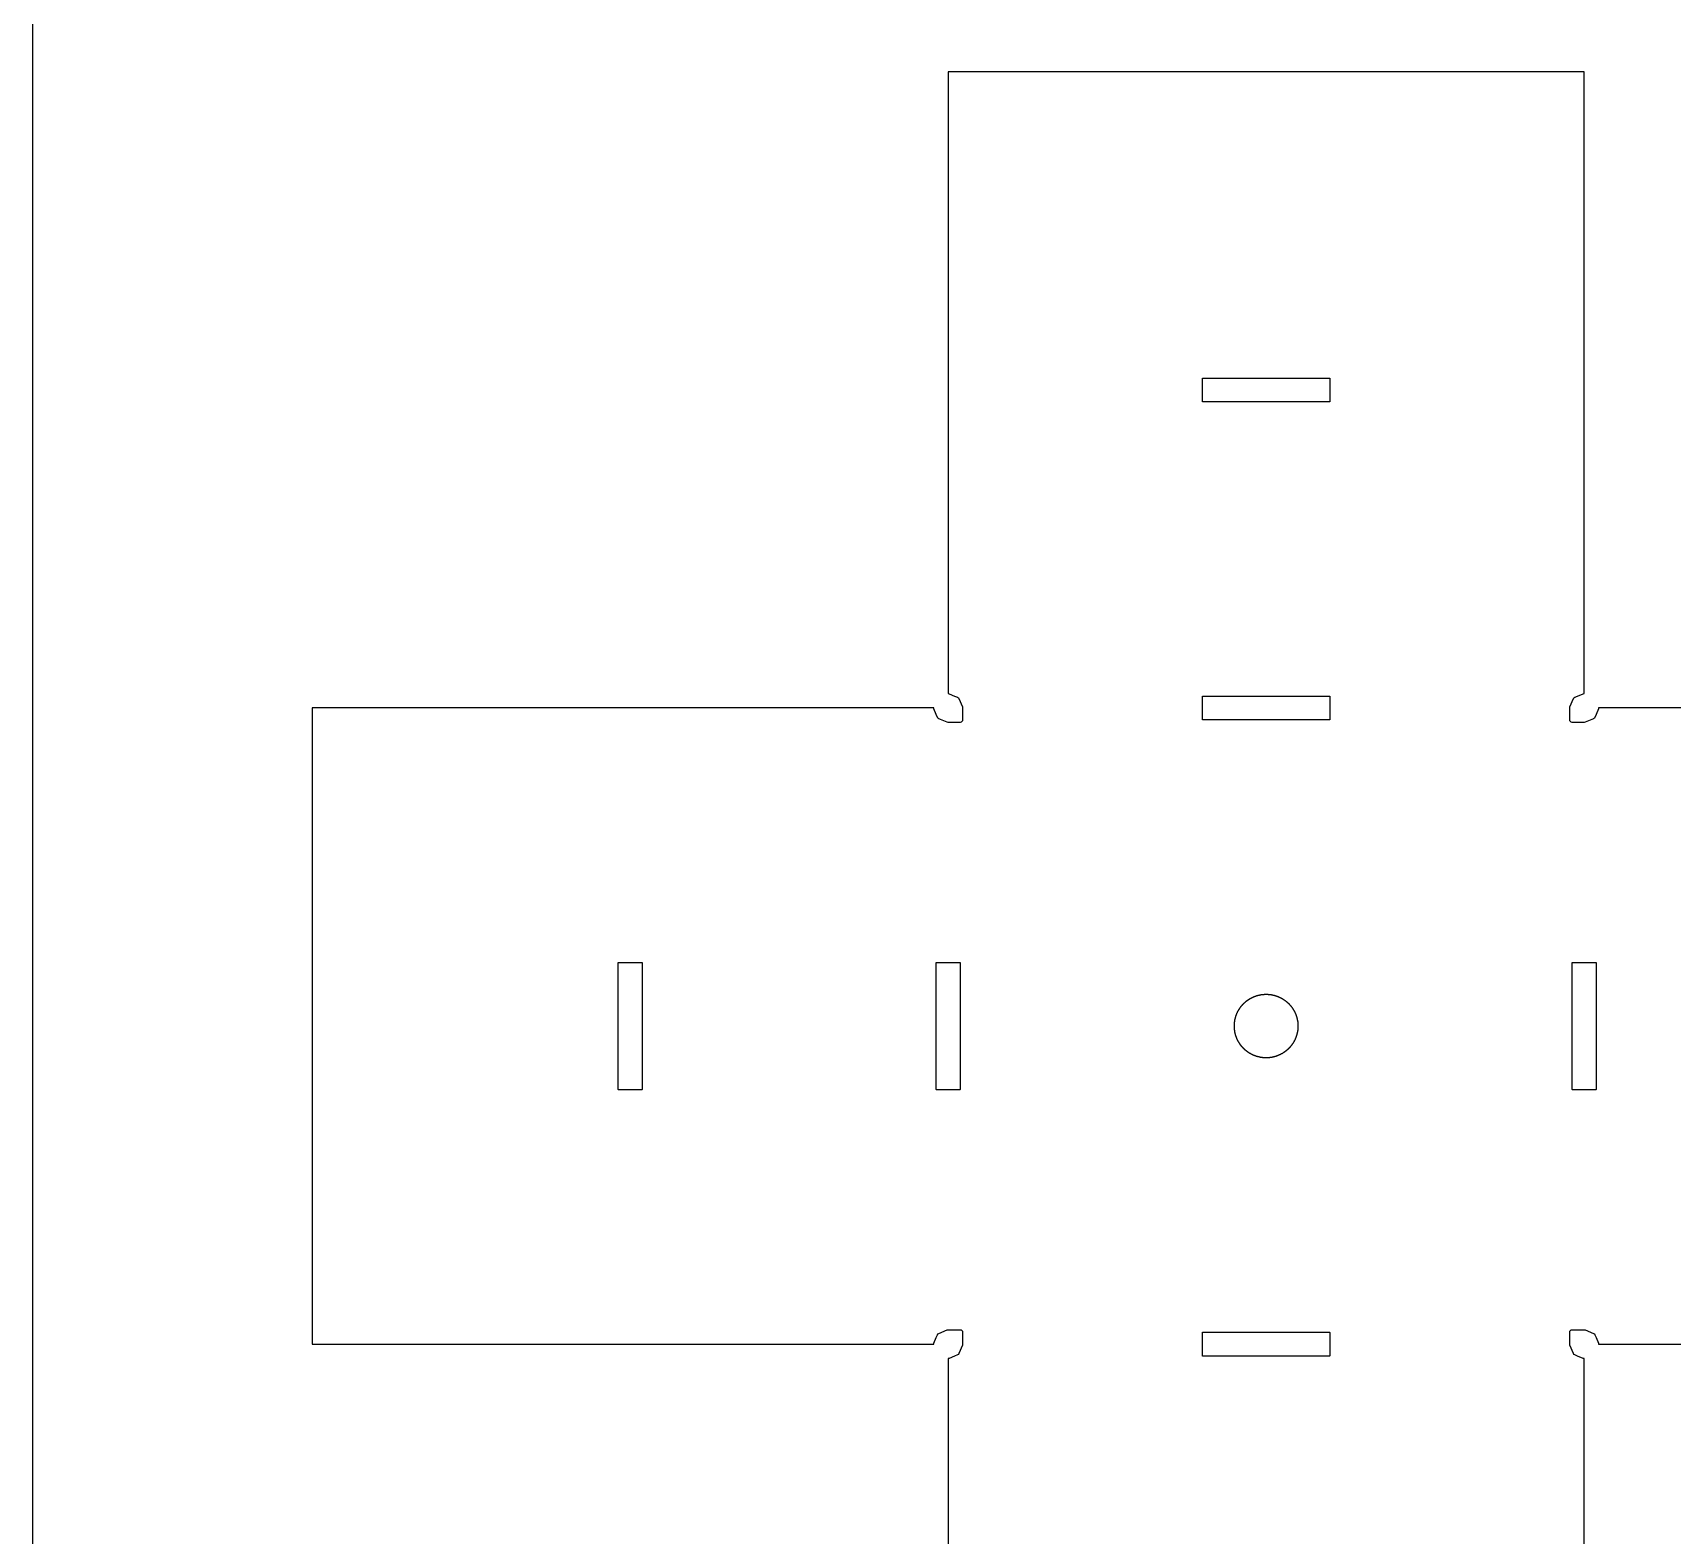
# Model space of a CAD drawing. Header units: metres. Extents: x -73 to 372, y -34 to 331.
# Drawn here: x -73.1 to 57.8, y 86.3 to 206.3 of the extents above; entities that cross this region are included whole.
import ezdxf

# ---------------------------------------------------------------- set-up
doc = ezdxf.new("R2010")
doc.units = ezdxf.units.M

msp = doc.modelspace()

# ---------------------------------------------------------------- linework, layer by layer
for points in [[(371.51, -33.64), (-73.11, -33.64), (-73.11, 330.98), (371.51, 330.98), (371.51, -33.64)], [(75.27, 152.4), (51.95, 152.4), (51.94, 152.32), (51.75, 151.88), (51.66, 151.65), (51.62, 151.58), (51.55, 151.54), (50.88, 151.26), (50.8, 151.25), (49.85, 151.25), (49.77, 151.26), (49.71, 151.31), (49.66, 151.37), (49.65, 151.45), (49.65, 152.4), (49.66, 152.48), (49.94, 153.15), (49.98, 153.22), (50.05, 153.26), (50.28, 153.35), (50.72, 153.54), (50.8, 153.55), (50.8, 176.87), (50.8, 177.78), (50.8, 177.82), (50.8, 178.73), (50.8, 203.19), (50.8, 203.19), (50.8, 203.2), (50.79, 203.2), (50.79, 203.2), (0.01, 203.2), (0.01, 203.2), (0, 203.2), (0, 203.19), (0, 203.19), (0, 178.73), (0, 177.82), (0, 177.8), (0, 177.78), (0, 176.87), (0, 153.55), (0, 153.55), (0.08, 153.54), (0.52, 153.35), (0.75, 153.26), (0.82, 153.22), (0.86, 153.15), (1.14, 152.48), (1.15, 152.4), (1.15, 151.45), (1.14, 151.37), (1.09, 151.31), (1.03, 151.26), (0.95, 151.25), (0.95, 151.25), (0, 151.25), (0, 151.25), (-0.08, 151.26), (-0.75, 151.54), (-0.82, 151.58), (-0.86, 151.65), (-0.95, 151.88), (-1.14, 152.32), (-1.15, 152.4), (-24.47, 152.4), (-25.38, 152.4), (-25.42, 152.4), (-26.33, 152.4), (-50.79, 152.4), (-50.79, 152.4), (-50.8, 152.4), (-50.8, 152.39), (-50.8, 152.39)], [(20.32, 177.78), (20.32, 177.82), (20.32, 178.73), (20.32, 178.74), (20.33, 178.75), (20.33, 178.75), (20.34, 178.75), (30.46, 178.75), (30.47, 178.75), (30.47, 178.75), (30.48, 178.74), (30.48, 178.73), (30.48, 177.82), (30.48, 177.78), (30.48, 176.87), (30.48, 176.86), (30.47, 176.85), (30.47, 176.85), (30.46, 176.85), (20.34, 176.85), (20.33, 176.85), (20.33, 176.85), (20.32, 176.86), (20.32, 176.87), (20.32, 177.78)], [(20.34, 151.45), (20.33, 151.45), (20.33, 151.45), (20.32, 151.46), (20.32, 151.47), (20.32, 152.38), (20.32, 152.42), (20.32, 153.33), (20.32, 153.34), (20.33, 153.35), (20.33, 153.35), (20.34, 153.35), (30.46, 153.35), (30.47, 153.35), (30.47, 153.35), (30.48, 153.34), (30.48, 153.33), (30.48, 152.42), (30.48, 152.38), (30.48, 151.47), (30.48, 151.46), (30.47, 151.45), (30.47, 151.45), (30.46, 151.45), (20.34, 151.45)], [(-50.8, 152.39), (-50.8, 101.61), (-50.8, 101.61), (-50.8, 101.6), (-50.79, 101.6), (-50.79, 101.6), (-26.33, 101.6), (-25.42, 101.6), (-1.15, 101.6), (-1.15, 101.6), (-1.14, 101.68), (-0.95, 102.12), (-0.86, 102.35), (-0.82, 102.42), (-0.75, 102.46), (-0.08, 102.74), (0, 102.75), (0, 102.75), (0.95, 102.75), (1.03, 102.74), (1.09, 102.69), (1.14, 102.63), (1.15, 102.55), (1.15, 102.55), (1.15, 101.6), (1.15, 101.6), (1.15, 101.6), (1.14, 101.52), (0.86, 100.85), (0.82, 100.78), (0.75, 100.74), (0.52, 100.65), (0.08, 100.46), (0, 100.45), (0, 77.13)], [(-25.38, 121.92), (-25.42, 121.92), (-26.33, 121.92), (-26.34, 121.92), (-26.35, 121.93), (-26.35, 121.93), (-26.35, 121.94), (-26.35, 132.06), (-26.35, 132.07), (-26.35, 132.07), (-26.34, 132.08), (-26.33, 132.08), (-25.42, 132.08), (-25.38, 132.08), (-24.47, 132.08), (-24.46, 132.08), (-24.45, 132.07), (-24.45, 132.07), (-24.45, 132.06), (-24.45, 121.94), (-24.45, 121.93), (-24.45, 121.93), (-24.46, 121.92), (-24.47, 121.92), (-25.38, 121.92)], [(-0.02, 132.08), (0.02, 132.08), (0.93, 132.08), (0.94, 132.08), (0.95, 132.07), (0.95, 132.07), (0.95, 132.06), (0.95, 121.94), (0.95, 121.93), (0.95, 121.93), (0.94, 121.92), (0.93, 121.92), (0.02, 121.92), (-0.02, 121.92), (-0.93, 121.92), (-0.94, 121.92), (-0.95, 121.93), (-0.95, 121.93), (-0.95, 121.94), (-0.95, 132.06), (-0.95, 132.07), (-0.95, 132.07), (-0.94, 132.08), (-0.93, 132.08), (-0.02, 132.08)], [(50.82, 121.92), (50.78, 121.92), (49.87, 121.92), (49.86, 121.92), (49.85, 121.93), (49.85, 121.93), (49.85, 121.94), (49.85, 132.06), (49.85, 132.07), (49.85, 132.07), (49.86, 132.08), (49.87, 132.08), (50.78, 132.08), (50.82, 132.08), (51.73, 132.08), (51.74, 132.08), (51.75, 132.07), (51.75, 132.07), (51.75, 132.06), (51.75, 121.94), (51.75, 121.93), (51.75, 121.93), (51.74, 121.92), (51.73, 121.92), (50.82, 121.92)], [(27.94, 127), (27.94, 126.99), (27.94, 126.98), (27.94, 126.98), (27.94, 126.96), (27.94, 126.96), (27.94, 126.95), (27.94, 126.95), (27.94, 126.93), (27.94, 126.93), (27.94, 126.92), (27.94, 126.92), (27.94, 126.91), (27.94, 126.91), (27.94, 126.89), (27.94, 126.89), (27.94, 126.88), (27.94, 126.88), (27.94, 126.86), (27.94, 126.86), (27.94, 126.85), (27.94, 126.85), (27.93, 126.84), (27.93, 126.84), (27.93, 126.82), (27.93, 126.82), (27.93, 126.81), (27.93, 126.81), (27.93, 126.79), (27.93, 126.79), (27.93, 126.78), (27.93, 126.78), (27.93, 126.76), (27.93, 126.76), (27.93, 126.75), (27.93, 126.75), (27.93, 126.74), (27.93, 126.74), (27.92, 126.72), (27.92, 126.72), (27.92, 126.71), (27.92, 126.71), (27.92, 126.69), (27.92, 126.69), (27.92, 126.68), (27.92, 126.68), (27.92, 126.66), (27.92, 126.66), (27.92, 126.65), (27.92, 126.65), (27.91, 126.64), (27.91, 126.64), (27.91, 126.62), (27.91, 126.62), (27.91, 126.61), (27.91, 126.61), (27.91, 126.59), (27.91, 126.59), (27.91, 126.58), (27.91, 126.58), (27.9, 126.57), (27.9, 126.57), (27.9, 126.55), (27.9, 126.55), (27.9, 126.54), (27.9, 126.54), (27.9, 126.52), (27.9, 126.52), (27.89, 126.51), (27.89, 126.51), (27.89, 126.5), (27.89, 126.5), (27.89, 126.48), (27.89, 126.48), (27.88, 126.47), (27.88, 126.47), (27.88, 126.45), (27.88, 126.45), (27.88, 126.44), (27.88, 126.44), (27.87, 126.43), (27.87, 126.43), (27.87, 126.41), (27.87, 126.41), (27.87, 126.4), (27.87, 126.4), (27.86, 126.39), (27.86, 126.39), (27.86, 126.37), (27.86, 126.37), (27.86, 126.36), (27.86, 126.36), (27.85, 126.34), (27.85, 126.34), (27.85, 126.33), (27.85, 126.33), (27.85, 126.32), (27.85, 126.32), (27.84, 126.3), (27.84, 126.3), (27.84, 126.29), (27.84, 126.29), (27.83, 126.28), (27.83, 126.28), (27.83, 126.26), (27.83, 126.26), (27.83, 126.25), (27.83, 126.25), (27.82, 126.23), (27.82, 126.23), (27.82, 126.22), (27.82, 126.22), (27.81, 126.21), (27.81, 126.21), (27.81, 126.19), (27.81, 126.19), (27.8, 126.18), (27.8, 126.18), (27.8, 126.17), (27.8, 126.17), (27.79, 126.15), (27.79, 126.15), (27.79, 126.14), (27.79, 126.14), (27.78, 126.13), (27.78, 126.13), (27.78, 126.11), (27.78, 126.11), (27.78, 126.1), (27.78, 126.1), (27.77, 126.09), (27.77, 126.09), (27.76, 126.07), (27.76, 126.07), (27.76, 126.06), (27.76, 126.06), (27.75, 126.05), (27.75, 126.05), (27.75, 126.03), (27.75, 126.03), (27.74, 126.02), (27.74, 126.02), (27.74, 126.01), (27.74, 126.01), (27.73, 125.99), (27.73, 125.99), (27.73, 125.98), (27.73, 125.98), (27.72, 125.97), (27.72, 125.97), (27.71, 125.95), (27.71, 125.95), (27.71, 125.94), (27.71, 125.94), (27.7, 125.93), (27.7, 125.93), (27.7, 125.92), (27.7, 125.92), (27.69, 125.9), (27.69, 125.9), (27.68, 125.89), (27.68, 125.89), (27.68, 125.88), (27.68, 125.88), (27.67, 125.86), (27.67, 125.86), (27.67, 125.85), (27.67, 125.85), (27.66, 125.84), (27.66, 125.84), (27.65, 125.83), (27.65, 125.83), (27.65, 125.81), (27.65, 125.81), (27.64, 125.8), (27.64, 125.8), (27.63, 125.79), (27.63, 125.79), (27.63, 125.78), (27.63, 125.78), (27.62, 125.76), (27.62, 125.76), (27.61, 125.75), (27.61, 125.75), (27.6, 125.74), (27.6, 125.74), (27.6, 125.73), (27.6, 125.73), (27.59, 125.71), (27.59, 125.71), (27.58, 125.7), (27.58, 125.7), (27.58, 125.69), (27.58, 125.69), (27.57, 125.68), (27.57, 125.68), (27.56, 125.67), (27.56, 125.67), (27.55, 125.65), (27.55, 125.65), (27.55, 125.64), (27.55, 125.64), (27.54, 125.63), (27.54, 125.63), (27.53, 125.62), (27.53, 125.62), (27.52, 125.61), (27.52, 125.61), (27.51, 125.59), (27.51, 125.59), (27.51, 125.58), (27.51, 125.58), (27.5, 125.57), (27.5, 125.57), (27.49, 125.56), (27.49, 125.56), (27.48, 125.55), (27.48, 125.55), (27.47, 125.53), (27.47, 125.53), (27.47, 125.52), (27.47, 125.52), (27.46, 125.51), (27.46, 125.51), (27.45, 125.5), (27.45, 125.5), (27.44, 125.49), (27.44, 125.49), (27.43, 125.48), (27.43, 125.48), (27.42, 125.47), (27.42, 125.47), (27.42, 125.45), (27.42, 125.45), (27.41, 125.44), (27.41, 125.44), (27.4, 125.43), (27.4, 125.43), (27.39, 125.42), (27.39, 125.42), (27.38, 125.41), (27.38, 125.41), (27.37, 125.4), (27.37, 125.4), (27.36, 125.39), (27.36, 125.39), (27.35, 125.38), (27.35, 125.38), (27.34, 125.37), (27.34, 125.37), (27.33, 125.35), (27.33, 125.35), (27.33, 125.34), (27.33, 125.34), (27.32, 125.33), (27.32, 125.33), (27.31, 125.32), (27.31, 125.32), (27.3, 125.31), (27.3, 125.31), (27.29, 125.3), (27.29, 125.3), (27.28, 125.29), (27.28, 125.29), (27.27, 125.28), (27.27, 125.28), (27.26, 125.27), (27.26, 125.27), (27.25, 125.26), (27.25, 125.26), (27.24, 125.25), (27.24, 125.25), (27.23, 125.24), (27.23, 125.24), (27.22, 125.23), (27.22, 125.23), (27.21, 125.22), (27.21, 125.22), (27.2, 125.21), (27.2, 125.21), (27.19, 125.2), (27.19, 125.2), (27.18, 125.19), (27.18, 125.19), (27.17, 125.18), (27.17, 125.18), (27.16, 125.17), (27.16, 125.17), (27.15, 125.16), (27.15, 125.16), (27.14, 125.15), (27.14, 125.15), (27.13, 125.14), (27.13, 125.14), (27.12, 125.13), (27.12, 125.13), (27.11, 125.12), (27.11, 125.12), (27.1, 125.11), (27.1, 125.11), (27.09, 125.1), (27.09, 125.1), (27.08, 125.09), (27.08, 125.09), (27.06, 125.08), (27.06, 125.08), (27.05, 125.07), (27.05, 125.07), (27.04, 125.06), (27.04, 125.06), (27.03, 125.05), (27.03, 125.05), (27.02, 125.04), (27.02, 125.04), (27.01, 125.04), (27.01, 125.04), (27, 125.03), (27, 125.03), (26.99, 125.02), (26.99, 125.02), (26.98, 125.01), (26.98, 125.01), (26.97, 125), (26.97, 125), (26.95, 124.99), (26.95, 124.99), (26.94, 124.98), (26.94, 124.98), (26.93, 124.97), (26.93, 124.97), (26.92, 124.97), (26.92, 124.97), (26.91, 124.96), (26.91, 124.96), (26.9, 124.95), (26.9, 124.95), (26.89, 124.94), (26.89, 124.94), (26.87, 124.93), (26.87, 124.93), (26.86, 124.92), (26.86, 124.92), (26.85, 124.92), (26.85, 124.92), (26.84, 124.91), (26.84, 124.91), (26.83, 124.9), (26.83, 124.9), (26.82, 124.89), (26.82, 124.89), (26.8, 124.88), (26.8, 124.88), (26.79, 124.88), (26.79, 124.88), (26.78, 124.87), (26.78, 124.87), (26.77, 124.86), (26.77, 124.86), (26.76, 124.85), (26.76, 124.85), (26.74, 124.84), (26.74, 124.84), (26.73, 124.84), (26.73, 124.84), (26.72, 124.83), (26.72, 124.83), (26.71, 124.82), (26.71, 124.82), (26.69, 124.81), (26.69, 124.81), (26.68, 124.81), (26.68, 124.81), (26.67, 124.8), (26.67, 124.8), (26.66, 124.79), (26.66, 124.79), (26.65, 124.79), (26.65, 124.79), (26.63, 124.78), (26.63, 124.78), (26.62, 124.77), (26.62, 124.77), (26.61, 124.77), (26.61, 124.77), (26.6, 124.76), (26.6, 124.76), (26.58, 124.75), (26.58, 124.75), (26.57, 124.75), (26.57, 124.75), (26.56, 124.74), (26.56, 124.74), (26.54, 124.73), (26.54, 124.73), (26.53, 124.73), (26.53, 124.73), (26.52, 124.72), (26.52, 124.72), (26.51, 124.71), (26.51, 124.71), (26.49, 124.71), (26.49, 124.71), (26.48, 124.7), (26.48, 124.7), (26.47, 124.7), (26.47, 124.7), (26.45, 124.69), (26.45, 124.69), (26.44, 124.68), (26.44, 124.68), (26.43, 124.68), (26.43, 124.68), (26.42, 124.67), (26.42, 124.67), (26.4, 124.67), (26.4, 124.67), (26.39, 124.66), (26.39, 124.66), (26.38, 124.66), (26.38, 124.66), (26.36, 124.65), (26.36, 124.65), (26.35, 124.64), (26.35, 124.64), (26.34, 124.64), (26.34, 124.64), (26.32, 124.63), (26.32, 124.63), (26.31, 124.63), (26.31, 124.63), (26.3, 124.62), (26.3, 124.62), (26.28, 124.62), (26.28, 124.62), (26.27, 124.61), (26.27, 124.61), (26.26, 124.61), (26.26, 124.61), (26.24, 124.6), (26.24, 124.6), (26.23, 124.6), (26.23, 124.6), (26.22, 124.59), (26.22, 124.59), (26.2, 124.59), (26.2, 124.59), (26.19, 124.59), (26.19, 124.59), (26.18, 124.58), (26.18, 124.58), (26.16, 124.58), (26.16, 124.58), (26.15, 124.57), (26.15, 124.57), (26.14, 124.57), (26.14, 124.57), (26.12, 124.56), (26.12, 124.56), (26.11, 124.56), (26.11, 124.56), (26.09, 124.56), (26.09, 124.56), (26.08, 124.55), (26.08, 124.55), (26.07, 124.55), (26.07, 124.55), (26.05, 124.55), (26.05, 124.55), (26.04, 124.54), (26.04, 124.54), (26.03, 124.54), (26.03, 124.54), (26.01, 124.53), (26.01, 124.53), (26, 124.53), (26, 124.53), (25.98, 124.53), (25.98, 124.53), (25.97, 124.52), (25.97, 124.52), (25.96, 124.52), (25.96, 124.52), (25.94, 124.52), (25.94, 124.52), (25.93, 124.52), (25.93, 124.52), (25.91, 124.51), (25.91, 124.51), (25.9, 124.51), (25.9, 124.51), (25.89, 124.51), (25.89, 124.51), (25.87, 124.5), (25.87, 124.5), (25.86, 124.5), (25.86, 124.5), (25.84, 124.5), (25.84, 124.5), (25.83, 124.5), (25.83, 124.5), (25.82, 124.49), (25.82, 124.49), (25.8, 124.49), (25.8, 124.49), (25.79, 124.49), (25.79, 124.49), (25.77, 124.49), (25.77, 124.49), (25.76, 124.49), (25.76, 124.49), (25.75, 124.48), (25.75, 124.48), (25.73, 124.48), (25.73, 124.48), (25.72, 124.48), (25.72, 124.48), (25.7, 124.48), (25.7, 124.48), (25.69, 124.48), (25.69, 124.48), (25.67, 124.47), (25.67, 124.47), (25.66, 124.47), (25.66, 124.47), (25.65, 124.47), (25.65, 124.47), (25.63, 124.47), (25.63, 124.47), (25.62, 124.47), (25.62, 124.47), (25.6, 124.47), (25.6, 124.47), (25.59, 124.47), (25.59, 124.47), (25.58, 124.47), (25.58, 124.47), (25.56, 124.47), (25.56, 124.47), (25.55, 124.46), (25.55, 124.46), (25.53, 124.46), (25.53, 124.46), (25.52, 124.46), (25.52, 124.46), (25.5, 124.46), (25.5, 124.46), (25.49, 124.46), (25.49, 124.46), (25.48, 124.46), (25.48, 124.46), (25.46, 124.46), (25.46, 124.46), (25.45, 124.46), (25.45, 124.46), (25.43, 124.46), (25.43, 124.46), (25.42, 124.46), (25.42, 124.46), (25.4, 124.46), (25.4, 124.46), (25.39, 124.46), (25.39, 124.46), (25.38, 124.46), (25.38, 124.46), (25.36, 124.46), (25.36, 124.46), (25.35, 124.46), (25.35, 124.46), (25.33, 124.46), (25.33, 124.46), (25.32, 124.46), (25.32, 124.46), (25.3, 124.46), (25.3, 124.46), (25.29, 124.46), (25.29, 124.46), (25.28, 124.46), (25.28, 124.46), (25.26, 124.46), (25.26, 124.46), (25.25, 124.46), (25.25, 124.46), (25.23, 124.47), (25.23, 124.47), (25.22, 124.47), (25.22, 124.47), (25.21, 124.47), (25.21, 124.47), (25.19, 124.47), (25.19, 124.47), (25.18, 124.47), (25.18, 124.47), (25.16, 124.47), (25.16, 124.47), (25.15, 124.47), (25.15, 124.47), (25.13, 124.47), (25.13, 124.47), (25.12, 124.48), (25.12, 124.48), (25.11, 124.48), (25.11, 124.48), (25.09, 124.48), (25.09, 124.48), (25.08, 124.48), (25.08, 124.48), (25.06, 124.48), (25.06, 124.48), (25.05, 124.48), (25.05, 124.48), (25.04, 124.49), (25.04, 124.49), (25.02, 124.49), (25.02, 124.49), (25.01, 124.49), (25.01, 124.49), (24.99, 124.49), (24.99, 124.49), (24.98, 124.5), (24.98, 124.5), (24.96, 124.5), (24.96, 124.5), (24.95, 124.5), (24.95, 124.5), (24.94, 124.5), (24.94, 124.5), (24.92, 124.51), (24.92, 124.51), (24.91, 124.51), (24.91, 124.51), (24.89, 124.51), (24.89, 124.51), (24.88, 124.51), (24.88, 124.51), (24.87, 124.52), (24.87, 124.52), (24.85, 124.52), (24.85, 124.52), (24.84, 124.52), (24.84, 124.52), (24.83, 124.53), (24.83, 124.53), (24.81, 124.53), (24.81, 124.53), (24.8, 124.53), (24.8, 124.53), (24.78, 124.54), (24.78, 124.54), (24.77, 124.54), (24.77, 124.54), (24.76, 124.54), (24.76, 124.54), (24.74, 124.55), (24.74, 124.55), (24.73, 124.55), (24.73, 124.55), (24.71, 124.55), (24.71, 124.55), (24.7, 124.56), (24.7, 124.56), (24.69, 124.56), (24.69, 124.56), (24.67, 124.57), (24.67, 124.57), (24.66, 124.57), (24.66, 124.57), (24.65, 124.57), (24.65, 124.57), (24.63, 124.58), (24.63, 124.58), (24.62, 124.58), (24.62, 124.58), (24.61, 124.59), (24.61, 124.59), (24.59, 124.59), (24.59, 124.59), (24.58, 124.6), (24.58, 124.6), (24.57, 124.6), (24.57, 124.6), (24.55, 124.61), (24.55, 124.61), (24.54, 124.61), (24.54, 124.61), (24.52, 124.62), (24.52, 124.62), (24.51, 124.62), (24.51, 124.62), (24.5, 124.63), (24.5, 124.63), (24.48, 124.63), (24.48, 124.63), (24.47, 124.64), (24.47, 124.64), (24.46, 124.64), (24.46, 124.64), (24.45, 124.65), (24.45, 124.65), (24.43, 124.65), (24.43, 124.65), (24.42, 124.66), (24.42, 124.66), (24.41, 124.66), (24.41, 124.66), (24.39, 124.67), (24.39, 124.67), (24.38, 124.67), (24.38, 124.67), (24.37, 124.68), (24.37, 124.68), (24.35, 124.69), (24.35, 124.69), (24.34, 124.69), (24.34, 124.69), (24.33, 124.7), (24.33, 124.7), (24.31, 124.7), (24.31, 124.7), (24.3, 124.71), (24.3, 124.71), (24.29, 124.72), (24.29, 124.72), (24.28, 124.72), (24.28, 124.72), (24.26, 124.73), (24.26, 124.73), (24.25, 124.73), (24.25, 124.73), (24.24, 124.74), (24.24, 124.74), (24.23, 124.75), (24.23, 124.75), (24.21, 124.75), (24.21, 124.75), (24.2, 124.76), (24.2, 124.76), (24.19, 124.77), (24.19, 124.77), (24.17, 124.77), (24.17, 124.77), (24.16, 124.78), (24.16, 124.78), (24.15, 124.79), (24.15, 124.79), (24.14, 124.8), (24.14, 124.8), (24.13, 124.8), (24.13, 124.8), (24.11, 124.81), (24.11, 124.81), (24.1, 124.82), (24.1, 124.82), (24.09, 124.82), (24.09, 124.82), (24.08, 124.83), (24.08, 124.83), (24.06, 124.84), (24.06, 124.84), (24.05, 124.85), (24.05, 124.85), (24.04, 124.85), (24.04, 124.85), (24.03, 124.86), (24.03, 124.86), (24.02, 124.87), (24.02, 124.87), (24, 124.88), (24, 124.88), (23.99, 124.89), (23.99, 124.89), (23.98, 124.89), (23.98, 124.89), (23.97, 124.9), (23.97, 124.9), (23.96, 124.91), (23.96, 124.91), (23.95, 124.92), (23.95, 124.92), (23.93, 124.93), (23.93, 124.93), (23.92, 124.93), (23.92, 124.93), (23.91, 124.94), (23.91, 124.94), (23.9, 124.95), (23.9, 124.95), (23.89, 124.96), (23.89, 124.96), (23.88, 124.97), (23.88, 124.97), (23.86, 124.98), (23.86, 124.98), (23.85, 124.99), (23.85, 124.99), (23.84, 124.99), (23.84, 124.99), (23.83, 125), (23.83, 125), (23.82, 125.01), (23.82, 125.01), (23.81, 125.02), (23.81, 125.02), (23.8, 125.03), (23.8, 125.03), (23.79, 125.04), (23.79, 125.04), (23.78, 125.05), (23.78, 125.05), (23.76, 125.06), (23.76, 125.06), (23.75, 125.07), (23.75, 125.07), (23.74, 125.08), (23.74, 125.08), (23.73, 125.08), (23.73, 125.08), (23.72, 125.09), (23.72, 125.09), (23.71, 125.1), (23.71, 125.1), (23.7, 125.11), (23.7, 125.11), (23.69, 125.12), (23.69, 125.12), (23.68, 125.13), (23.68, 125.13), (23.67, 125.14), (23.67, 125.14), (23.66, 125.15), (23.66, 125.15), (23.65, 125.16), (23.65, 125.16), (23.64, 125.17), (23.64, 125.17), (23.63, 125.18), (23.63, 125.18), (23.62, 125.19), (23.62, 125.19), (23.61, 125.2), (23.61, 125.2), (23.6, 125.21), (23.6, 125.21), (23.59, 125.22), (23.59, 125.22), (23.58, 125.23), (23.58, 125.23), (23.57, 125.24), (23.57, 125.24), (23.56, 125.25), (23.56, 125.25), (23.55, 125.26), (23.55, 125.26), (23.54, 125.27), (23.54, 125.27), (23.53, 125.28), (23.53, 125.28), (23.52, 125.29), (23.52, 125.29), (23.51, 125.3), (23.51, 125.3), (23.5, 125.32), (23.5, 125.32), (23.49, 125.33), (23.49, 125.33), (23.48, 125.34), (23.48, 125.34), (23.47, 125.35), (23.47, 125.35), (23.46, 125.36), (23.46, 125.36), (23.45, 125.37), (23.45, 125.37), (23.44, 125.38), (23.44, 125.38), (23.43, 125.39), (23.43, 125.39), (23.43, 125.4), (23.43, 125.4), (23.42, 125.41), (23.42, 125.41), (23.41, 125.42), (23.41, 125.42), (23.4, 125.44), (23.4, 125.44), (23.39, 125.45), (23.39, 125.45), (23.38, 125.46), (23.38, 125.46), (23.37, 125.47), (23.37, 125.47), (23.36, 125.48), (23.36, 125.48), (23.36, 125.49), (23.36, 125.49), (23.35, 125.5), (23.35, 125.5), (23.34, 125.52), (23.34, 125.52), (23.33, 125.53), (23.33, 125.53), (23.32, 125.54), (23.32, 125.54), (23.31, 125.55), (23.31, 125.55), (23.31, 125.56), (23.31, 125.56), (23.3, 125.57), (23.3, 125.57), (23.29, 125.59), (23.29, 125.59), (23.28, 125.6), (23.28, 125.6), (23.27, 125.61), (23.27, 125.61), (23.27, 125.62), (23.27, 125.62), (23.26, 125.63), (23.26, 125.63), (23.25, 125.65), (23.25, 125.65), (23.24, 125.66), (23.24, 125.66), (23.24, 125.67), (23.24, 125.67), (23.23, 125.68), (23.23, 125.68), (23.22, 125.69), (23.22, 125.69), (23.21, 125.71), (23.21, 125.71), (23.21, 125.72), (23.21, 125.72), (23.2, 125.73), (23.2, 125.73), (23.19, 125.74), (23.19, 125.74), (23.19, 125.76), (23.19, 125.76), (23.18, 125.77), (23.18, 125.77), (23.17, 125.78), (23.17, 125.78), (23.16, 125.79), (23.16, 125.79), (23.16, 125.81), (23.16, 125.81), (23.15, 125.82), (23.15, 125.82), (23.14, 125.83), (23.14, 125.83), (23.14, 125.84), (23.14, 125.84), (23.13, 125.86), (23.13, 125.86), (23.13, 125.87), (23.13, 125.87), (23.12, 125.88), (23.12, 125.88), (23.11, 125.89), (23.11, 125.89), (23.11, 125.91), (23.11, 125.91), (23.1, 125.92), (23.1, 125.92), (23.09, 125.93), (23.09, 125.93), (23.09, 125.95), (23.09, 125.95), (23.08, 125.96), (23.08, 125.96), (23.08, 125.97), (23.08, 125.97), (23.07, 125.99), (23.07, 125.99), (23.07, 126), (23.07, 126), (23.06, 126.01), (23.06, 126.01), (23.05, 126.02), (23.05, 126.02), (23.05, 126.04), (23.05, 126.04), (23.04, 126.05), (23.04, 126.05), (23.04, 126.06), (23.04, 126.06), (23.03, 126.08), (23.03, 126.08), (23.03, 126.09), (23.03, 126.09), (23.02, 126.1), (23.02, 126.1), (23.02, 126.12), (23.02, 126.12), (23.01, 126.13), (23.01, 126.13), (23.01, 126.14), (23.01, 126.14), (23, 126.16), (23, 126.16), (23, 126.17), (23, 126.17), (22.99, 126.18), (22.99, 126.18), (22.99, 126.2), (22.99, 126.2), (22.99, 126.21), (22.99, 126.21), (22.98, 126.23), (22.98, 126.23), (22.98, 126.24), (22.98, 126.24), (22.97, 126.25), (22.97, 126.25), (22.97, 126.27), (22.97, 126.27), (22.96, 126.28), (22.96, 126.28), (22.96, 126.29), (22.96, 126.29), (22.96, 126.31), (22.96, 126.31), (22.95, 126.32), (22.95, 126.32), (22.95, 126.33), (22.95, 126.33), (22.94, 126.35), (22.94, 126.35), (22.94, 126.36), (22.94, 126.36), (22.94, 126.38), (22.94, 126.38), (22.93, 126.39), (22.93, 126.39), (22.93, 126.4), (22.93, 126.4), (22.93, 126.42), (22.93, 126.42), (22.92, 126.43), (22.92, 126.43), (22.92, 126.45), (22.92, 126.45), (22.92, 126.46), (22.92, 126.46), (22.92, 126.47), (22.92, 126.47), (22.91, 126.49), (22.91, 126.49), (22.91, 126.5), (22.91, 126.5), (22.91, 126.52), (22.91, 126.52), (22.9, 126.53), (22.9, 126.53), (22.9, 126.54), (22.9, 126.54), (22.9, 126.56), (22.9, 126.56), (22.9, 126.57), (22.9, 126.57), (22.89, 126.59), (22.89, 126.59), (22.89, 126.6), (22.89, 126.6), (22.89, 126.61), (22.89, 126.61), (22.89, 126.63), (22.89, 126.63), (22.89, 126.64), (22.89, 126.64), (22.88, 126.66), (22.88, 126.66), (22.88, 126.67), (22.88, 126.67), (22.88, 126.68), (22.88, 126.68), (22.88, 126.7), (22.88, 126.7), (22.88, 126.71), (22.88, 126.71), (22.87, 126.73), (22.87, 126.73), (22.87, 126.74), (22.87, 126.74), (22.87, 126.75), (22.87, 126.75), (22.87, 126.77), (22.87, 126.77), (22.87, 126.78), (22.87, 126.78), (22.87, 126.8), (22.87, 126.8), (22.87, 126.81), (22.87, 126.81), (22.87, 126.83), (22.87, 126.83), (22.87, 126.84), (22.87, 126.84), (22.86, 126.85), (22.86, 126.85), (22.86, 126.87), (22.86, 126.87), (22.86, 126.88), (22.86, 126.88), (22.86, 126.9), (22.86, 126.9), (22.86, 126.91), (22.86, 126.91), (22.86, 126.93), (22.86, 126.93), (22.86, 126.94), (22.86, 126.94), (22.86, 126.95), (22.86, 126.95), (22.86, 126.97), (22.86, 126.97), (22.86, 126.98), (22.86, 126.98), (22.86, 127), (22.86, 127), (22.86, 127.01), (22.86, 127.01), (22.86, 127.03), (22.86, 127.03), (22.86, 127.04), (22.86, 127.04), (22.86, 127.05), (22.86, 127.05), (22.86, 127.07), (22.86, 127.07), (22.86, 127.08), (22.86, 127.08), (22.86, 127.1), (22.86, 127.1), (22.86, 127.11), (22.86, 127.11), (22.86, 127.13), (22.86, 127.13), (22.86, 127.14), (22.86, 127.14), (22.86, 127.15), (22.86, 127.15), (22.87, 127.17), (22.87, 127.17), (22.87, 127.18), (22.87, 127.18), (22.87, 127.2), (22.87, 127.2), (22.87, 127.21), (22.87, 127.21), (22.87, 127.22), (22.87, 127.22), (22.87, 127.24), (22.87, 127.24), (22.87, 127.25), (22.87, 127.25), (22.87, 127.27), (22.87, 127.27), (22.88, 127.28), (22.88, 127.28), (22.88, 127.3), (22.88, 127.3), (22.88, 127.31), (22.88, 127.31), (22.88, 127.32), (22.88, 127.32), (22.88, 127.34), (22.88, 127.34), (22.88, 127.35), (22.88, 127.35), (22.89, 127.37), (22.89, 127.37), (22.89, 127.38), (22.89, 127.38), (22.89, 127.39), (22.89, 127.39), (22.89, 127.41), (22.89, 127.41), (22.9, 127.42), (22.9, 127.42), (22.9, 127.44), (22.9, 127.44), (22.9, 127.45), (22.9, 127.45), (22.9, 127.46), (22.9, 127.46), (22.91, 127.48), (22.91, 127.48), (22.91, 127.49), (22.91, 127.49), (22.91, 127.51), (22.91, 127.51), (22.91, 127.52), (22.91, 127.52), (22.92, 127.53), (22.92, 127.53), (22.92, 127.55), (22.92, 127.55), (22.92, 127.56), (22.92, 127.56), (22.93, 127.58), (22.93, 127.58), (22.93, 127.59), (22.93, 127.59), (22.93, 127.6), (22.93, 127.6), (22.94, 127.62), (22.94, 127.62), (22.94, 127.63), (22.94, 127.63), (22.94, 127.65), (22.94, 127.65), (22.95, 127.66), (22.95, 127.66), (22.95, 127.67), (22.95, 127.67), (22.95, 127.69), (22.95, 127.69), (22.96, 127.7), (22.96, 127.7), (22.96, 127.71), (22.96, 127.71), (22.97, 127.73), (22.97, 127.73), (22.97, 127.74), (22.97, 127.74), (22.97, 127.76), (22.97, 127.76), (22.98, 127.77), (22.98, 127.77), (22.98, 127.78), (22.98, 127.78), (22.99, 127.8), (22.99, 127.8), (22.99, 127.81), (22.99, 127.81), (23, 127.82), (23, 127.82), (23, 127.84), (23, 127.84), (23.01, 127.85), (23.01, 127.85), (23.01, 127.86), (23.01, 127.86), (23.02, 127.88), (23.02, 127.88), (23.02, 127.89), (23.02, 127.89), (23.03, 127.9), (23.03, 127.9), (23.03, 127.92), (23.03, 127.92), (23.04, 127.93), (23.04, 127.93), (23.04, 127.94), (23.04, 127.94), (23.05, 127.96), (23.05, 127.96), (23.05, 127.97), (23.05, 127.97), (23.06, 127.98), (23.06, 127.98), (23.06, 128), (23.06, 128), (23.07, 128.01), (23.07, 128.01), (23.07, 128.02), (23.07, 128.02), (23.08, 128.03), (23.08, 128.03), (23.09, 128.05), (23.09, 128.05), (23.09, 128.06), (23.09, 128.06), (23.1, 128.07), (23.1, 128.07), (23.1, 128.09), (23.1, 128.09), (23.11, 128.1), (23.11, 128.1), (23.12, 128.11), (23.12, 128.11), (23.12, 128.13), (23.12, 128.13), (23.13, 128.14), (23.13, 128.14), (23.14, 128.15), (23.14, 128.15), (23.14, 128.16), (23.14, 128.16), (23.15, 128.18), (23.15, 128.18), (23.16, 128.19), (23.16, 128.19), (23.16, 128.2), (23.16, 128.2), (23.17, 128.21), (23.17, 128.21), (23.18, 128.23), (23.18, 128.23), (23.18, 128.24), (23.18, 128.24), (23.19, 128.25), (23.19, 128.25), (23.2, 128.26), (23.2, 128.26), (23.2, 128.28), (23.2, 128.28), (23.21, 128.29), (23.21, 128.29), (23.22, 128.3), (23.22, 128.3), (23.23, 128.31), (23.23, 128.31), (23.23, 128.32), (23.23, 128.32), (23.24, 128.34), (23.24, 128.34), (23.25, 128.35), (23.25, 128.35), (23.26, 128.36), (23.26, 128.36), (23.26, 128.37), (23.26, 128.37), (23.27, 128.39), (23.27, 128.39), (23.28, 128.4), (23.28, 128.4), (23.29, 128.41), (23.29, 128.41), (23.29, 128.42), (23.29, 128.42), (23.3, 128.43), (23.3, 128.43), (23.31, 128.44), (23.31, 128.44), (23.32, 128.46), (23.32, 128.46), (23.33, 128.47), (23.33, 128.47), (23.34, 128.48), (23.34, 128.48), (23.34, 128.49), (23.34, 128.49), (23.35, 128.5), (23.35, 128.5), (23.36, 128.51), (23.36, 128.51), (23.37, 128.53), (23.37, 128.53), (23.38, 128.54), (23.38, 128.54), (23.39, 128.55), (23.39, 128.55), (23.39, 128.56), (23.39, 128.56), (23.4, 128.57), (23.4, 128.57), (23.41, 128.58), (23.41, 128.58), (23.42, 128.59), (23.42, 128.59), (23.43, 128.6), (23.43, 128.6), (23.44, 128.61), (23.44, 128.61), (23.45, 128.63), (23.45, 128.63), (23.46, 128.64), (23.46, 128.64), (23.47, 128.65), (23.47, 128.65), (23.48, 128.66), (23.48, 128.66), (23.49, 128.67), (23.49, 128.67), (23.5, 128.68), (23.5, 128.68), (23.5, 128.69), (23.5, 128.69), (23.51, 128.7), (23.51, 128.7), (23.52, 128.71), (23.52, 128.71), (23.53, 128.72), (23.53, 128.72), (23.54, 128.73), (23.54, 128.73), (23.55, 128.74), (23.55, 128.74), (23.56, 128.75), (23.56, 128.75), (23.57, 128.76), (23.57, 128.76), (23.58, 128.77), (23.58, 128.77), (23.59, 128.78), (23.59, 128.78), (23.6, 128.79), (23.6, 128.79), (23.61, 128.8), (23.61, 128.8), (23.62, 128.81), (23.62, 128.81), (23.63, 128.82), (23.63, 128.82), (23.64, 128.83), (23.64, 128.83), (23.65, 128.84), (23.65, 128.84), (23.66, 128.85), (23.66, 128.85), (23.67, 128.86), (23.67, 128.86), (23.68, 128.87), (23.68, 128.87), (23.7, 128.88), (23.7, 128.88), (23.71, 128.89), (23.71, 128.89), (23.72, 128.9), (23.72, 128.9), (23.73, 128.91), (23.73, 128.91), (23.74, 128.92), (23.74, 128.92), (23.75, 128.93), (23.75, 128.93), (23.76, 128.94), (23.76, 128.94), (23.77, 128.95), (23.77, 128.95), (23.78, 128.96), (23.78, 128.96), (23.79, 128.97), (23.79, 128.97), (23.8, 128.98), (23.8, 128.98), (23.81, 128.98), (23.81, 128.98), (23.83, 128.99), (23.83, 128.99), (23.84, 129), (23.84, 129), (23.85, 129.01), (23.85, 129.01), (23.86, 129.02), (23.86, 129.02), (23.87, 129.03), (23.87, 129.03), (23.88, 129.04), (23.88, 129.04), (23.89, 129.05), (23.89, 129.05), (23.91, 129.05), (23.91, 129.05), (23.92, 129.06), (23.92, 129.06), (23.93, 129.07), (23.93, 129.07), (23.94, 129.08), (23.94, 129.08), (23.95, 129.09), (23.95, 129.09), (23.96, 129.09), (23.96, 129.09), (23.98, 129.1), (23.98, 129.1), (23.99, 129.11), (23.99, 129.11), (24, 129.12), (24, 129.12), (24.01, 129.13), (24.01, 129.13), (24.02, 129.13), (24.02, 129.13), (24.03, 129.14), (24.03, 129.14), (24.05, 129.15), (24.05, 129.15), (24.06, 129.16), (24.06, 129.16), (24.07, 129.16), (24.07, 129.16), (24.08, 129.17), (24.08, 129.17), (24.1, 129.18), (24.1, 129.18), (24.11, 129.19), (24.11, 129.19), (24.12, 129.19), (24.12, 129.19), (24.13, 129.2), (24.13, 129.2), (24.14, 129.21), (24.14, 129.21), (24.16, 129.22), (24.16, 129.22), (24.17, 129.22), (24.17, 129.22), (24.18, 129.23), (24.18, 129.23), (24.19, 129.24), (24.19, 129.24), (24.21, 129.24), (24.21, 129.24), (24.22, 129.25), (24.22, 129.25), (24.23, 129.26), (24.23, 129.26), (24.25, 129.26), (24.25, 129.26), (24.26, 129.27), (24.26, 129.27), (24.27, 129.28), (24.27, 129.28), (24.28, 129.28), (24.28, 129.28), (24.3, 129.29), (24.3, 129.29), (24.31, 129.29), (24.31, 129.29), (24.32, 129.3), (24.32, 129.3), (24.33, 129.31), (24.33, 129.31), (24.35, 129.31), (24.35, 129.31), (24.36, 129.32), (24.36, 129.32), (24.37, 129.32), (24.37, 129.32), (24.39, 129.33), (24.39, 129.33), (24.4, 129.33), (24.4, 129.33), (24.41, 129.34), (24.41, 129.34), (24.43, 129.35), (24.43, 129.35), (24.44, 129.35), (24.44, 129.35), (24.45, 129.36), (24.45, 129.36), (24.47, 129.36), (24.47, 129.36), (24.48, 129.37), (24.48, 129.37), (24.49, 129.37), (24.49, 129.37), (24.51, 129.38), (24.51, 129.38), (24.52, 129.38), (24.52, 129.38), (24.53, 129.39), (24.53, 129.39), (24.55, 129.39), (24.55, 129.39), (24.56, 129.4), (24.56, 129.4), (24.57, 129.4), (24.57, 129.4), (24.59, 129.41), (24.59, 129.41), (24.6, 129.41), (24.6, 129.41), (24.61, 129.42), (24.61, 129.42), (24.63, 129.42), (24.63, 129.42), (24.64, 129.42), (24.64, 129.42), (24.65, 129.43), (24.65, 129.43), (24.67, 129.43), (24.67, 129.43), (24.68, 129.44), (24.68, 129.44), (24.7, 129.44), (24.7, 129.44), (24.71, 129.44), (24.71, 129.44), (24.72, 129.45), (24.72, 129.45), (24.74, 129.45), (24.74, 129.45), (24.75, 129.46), (24.75, 129.46), (24.76, 129.46), (24.76, 129.46), (24.78, 129.46), (24.78, 129.46), (24.79, 129.47), (24.79, 129.47), (24.81, 129.47), (24.81, 129.47), (24.82, 129.47), (24.82, 129.47), (24.83, 129.48), (24.83, 129.48), (24.85, 129.48), (24.85, 129.48), (24.86, 129.48), (24.86, 129.48), (24.87, 129.49), (24.87, 129.49), (24.89, 129.49), (24.89, 129.49), (24.9, 129.49), (24.9, 129.49), (24.92, 129.49), (24.92, 129.49), (24.93, 129.5), (24.93, 129.5), (24.94, 129.5), (24.94, 129.5), (24.96, 129.5), (24.96, 129.5), (24.97, 129.5), (24.97, 129.5), (24.99, 129.51), (24.99, 129.51), (25, 129.51), (25, 129.51), (25.02, 129.51), (25.02, 129.51), (25.03, 129.51), (25.03, 129.51), (25.04, 129.51), (25.04, 129.51), (25.06, 129.52), (25.06, 129.52), (25.07, 129.52), (25.07, 129.52), (25.09, 129.52), (25.09, 129.52), (25.1, 129.52), (25.1, 129.52), (25.11, 129.52), (25.11, 129.52), (25.13, 129.53), (25.13, 129.53), (25.14, 129.53), (25.14, 129.53), (25.16, 129.53), (25.16, 129.53), (25.17, 129.53), (25.17, 129.53), (25.18, 129.53), (25.18, 129.53), (25.2, 129.53), (25.2, 129.53), (25.21, 129.53), (25.21, 129.53), (25.23, 129.53), (25.23, 129.53), (25.24, 129.54), (25.24, 129.54), (25.26, 129.54), (25.26, 129.54), (25.27, 129.54), (25.27, 129.54), (25.28, 129.54), (25.28, 129.54), (25.3, 129.54), (25.3, 129.54), (25.31, 129.54), (25.31, 129.54), (25.33, 129.54), (25.33, 129.54), (25.34, 129.54), (25.34, 129.54), (25.36, 129.54), (25.36, 129.54), (25.37, 129.54), (25.37, 129.54), (25.38, 129.54), (25.38, 129.54), (25.4, 129.54), (25.4, 129.54), (25.41, 129.54), (25.41, 129.54), (25.43, 129.54), (25.43, 129.54), (25.44, 129.54), (25.44, 129.54), (25.46, 129.54), (25.46, 129.54), (25.47, 129.54), (25.47, 129.54), (25.48, 129.54), (25.48, 129.54), (25.5, 129.54), (25.5, 129.54), (25.51, 129.54), (25.51, 129.54), (25.53, 129.54), (25.53, 129.54), (25.54, 129.54), (25.54, 129.54), (25.56, 129.54), (25.56, 129.54), (25.57, 129.53), (25.57, 129.53), (25.58, 129.53), (25.58, 129.53), (25.6, 129.53), (25.6, 129.53), (25.61, 129.53), (25.61, 129.53), (25.63, 129.53), (25.63, 129.53), (25.64, 129.53), (25.64, 129.53), (25.65, 129.53), (25.65, 129.53), (25.67, 129.53), (25.67, 129.53), (25.68, 129.52), (25.68, 129.52), (25.7, 129.52), (25.7, 129.52), (25.71, 129.52), (25.71, 129.52), (25.73, 129.52), (25.73, 129.52), (25.74, 129.52), (25.74, 129.52), (25.75, 129.52), (25.75, 129.52), (25.77, 129.51), (25.77, 129.51), (25.78, 129.51), (25.78, 129.51), (25.8, 129.51), (25.8, 129.51), (25.81, 129.51), (25.81, 129.51), (25.82, 129.5), (25.82, 129.5), (25.84, 129.5), (25.84, 129.5), (25.85, 129.5), (25.85, 129.5), (25.87, 129.5), (25.87, 129.5), (25.88, 129.49), (25.88, 129.49), (25.89, 129.49), (25.89, 129.49), (25.91, 129.49), (25.91, 129.49), (25.92, 129.49), (25.92, 129.49), (25.94, 129.48), (25.94, 129.48), (25.95, 129.48), (25.95, 129.48), (25.96, 129.48), (25.96, 129.48), (25.98, 129.47), (25.98, 129.47), (25.99, 129.47), (25.99, 129.47), (26.01, 129.47), (26.01, 129.47), (26.02, 129.46), (26.02, 129.46), (26.03, 129.46), (26.03, 129.46), (26.05, 129.46), (26.05, 129.46), (26.06, 129.45), (26.06, 129.45), (26.07, 129.45), (26.07, 129.45), (26.09, 129.44), (26.09, 129.44), (26.1, 129.44), (26.1, 129.44), (26.12, 129.44), (26.12, 129.44), (26.13, 129.43), (26.13, 129.43), (26.14, 129.43), (26.14, 129.43), (26.16, 129.42), (26.16, 129.42), (26.17, 129.42), (26.17, 129.42), (26.18, 129.42), (26.18, 129.42), (26.2, 129.41), (26.2, 129.41), (26.21, 129.41), (26.21, 129.41), (26.22, 129.4), (26.22, 129.4), (26.24, 129.4), (26.24, 129.4), (26.25, 129.39), (26.25, 129.39), (26.26, 129.39), (26.26, 129.39), (26.28, 129.38), (26.28, 129.38), (26.29, 129.38), (26.29, 129.38), (26.3, 129.37), (26.3, 129.37), (26.32, 129.37), (26.32, 129.37), (26.33, 129.36), (26.33, 129.36), (26.34, 129.36), (26.34, 129.36), (26.36, 129.35), (26.36, 129.35), (26.37, 129.35), (26.37, 129.35), (26.38, 129.34), (26.38, 129.34), (26.4, 129.34), (26.4, 129.34), (26.41, 129.33), (26.41, 129.33), (26.42, 129.32), (26.42, 129.32), (26.44, 129.32), (26.44, 129.32), (26.45, 129.31), (26.45, 129.31), (26.46, 129.31), (26.46, 129.31), (26.48, 129.3), (26.48, 129.3), (26.49, 129.3), (26.49, 129.3), (26.5, 129.29), (26.5, 129.29), (26.51, 129.28), (26.51, 129.28), (26.53, 129.28), (26.53, 129.28), (26.54, 129.27), (26.54, 129.27), (26.55, 129.26), (26.55, 129.26), (26.56, 129.26), (26.56, 129.26), (26.58, 129.25), (26.58, 129.25), (26.59, 129.24), (26.59, 129.24), (26.6, 129.24), (26.6, 129.24), (26.62, 129.23), (26.62, 129.23), (26.63, 129.22), (26.63, 129.22), (26.64, 129.22), (26.64, 129.22), (26.65, 129.21), (26.65, 129.21), (26.66, 129.2), (26.66, 129.2), (26.68, 129.2), (26.68, 129.2), (26.69, 129.19), (26.69, 129.19), (26.7, 129.18), (26.7, 129.18), (26.71, 129.17), (26.71, 129.17), (26.73, 129.17), (26.73, 129.17), (26.74, 129.16), (26.74, 129.16), (26.75, 129.15), (26.75, 129.15), (26.76, 129.14), (26.76, 129.14), (26.77, 129.14), (26.77, 129.14), (26.79, 129.13), (26.79, 129.13), (26.8, 129.12), (26.8, 129.12), (26.81, 129.11), (26.81, 129.11), (26.82, 129.1), (26.82, 129.1), (26.83, 129.1), (26.83, 129.1), (26.85, 129.09), (26.85, 129.09), (26.86, 129.08), (26.86, 129.08), (26.87, 129.07), (26.87, 129.07), (26.88, 129.06), (26.88, 129.06), (26.89, 129.06), (26.89, 129.06), (26.9, 129.05), (26.9, 129.05), (26.92, 129.04), (26.92, 129.04), (26.93, 129.03), (26.93, 129.03), (26.94, 129.02), (26.94, 129.02), (26.95, 129.01), (26.95, 129.01), (26.96, 129), (26.96, 129), (26.97, 129), (26.97, 129), (26.98, 128.99), (26.98, 128.99), (26.99, 128.98), (26.99, 128.98), (27.01, 128.97), (27.01, 128.97), (27.02, 128.96), (27.02, 128.96), (27.03, 128.95), (27.03, 128.95), (27.04, 128.94), (27.04, 128.94), (27.05, 128.93), (27.05, 128.93), (27.06, 128.92), (27.06, 128.92), (27.07, 128.91), (27.07, 128.91), (27.08, 128.9), (27.08, 128.9), (27.09, 128.89), (27.09, 128.89), (27.1, 128.88), (27.1, 128.88), (27.11, 128.88), (27.11, 128.88), (27.12, 128.87), (27.12, 128.87), (27.13, 128.86), (27.13, 128.86), (27.14, 128.85), (27.14, 128.85), (27.15, 128.84), (27.15, 128.84), (27.16, 128.83), (27.16, 128.83), (27.18, 128.82), (27.18, 128.82), (27.19, 128.81), (27.19, 128.81), (27.2, 128.8), (27.2, 128.8), (27.21, 128.79), (27.21, 128.79), (27.22, 128.78), (27.22, 128.78), (27.23, 128.77), (27.23, 128.77), (27.24, 128.76), (27.24, 128.76), (27.25, 128.75), (27.25, 128.75), (27.25, 128.74), (27.25, 128.74), (27.26, 128.72), (27.26, 128.72), (27.27, 128.71), (27.27, 128.71), (27.28, 128.7), (27.28, 128.7), (27.29, 128.69), (27.29, 128.69), (27.3, 128.68), (27.3, 128.68), (27.31, 128.67), (27.31, 128.67), (27.32, 128.66), (27.32, 128.66), (27.33, 128.65), (27.33, 128.65), (27.34, 128.64), (27.34, 128.64), (27.35, 128.63), (27.35, 128.63), (27.36, 128.62), (27.36, 128.62), (27.37, 128.61), (27.37, 128.61), (27.38, 128.6), (27.38, 128.6), (27.39, 128.58), (27.39, 128.58), (27.39, 128.57), (27.39, 128.57), (27.4, 128.56), (27.4, 128.56), (27.41, 128.55), (27.41, 128.55), (27.42, 128.54), (27.42, 128.54), (27.43, 128.53), (27.43, 128.53), (27.44, 128.52), (27.44, 128.52), (27.45, 128.5), (27.45, 128.5), (27.45, 128.49), (27.45, 128.49), (27.46, 128.48), (27.46, 128.48), (27.47, 128.47), (27.47, 128.47), (27.48, 128.46), (27.48, 128.46), (27.49, 128.45), (27.49, 128.45), (27.5, 128.44), (27.5, 128.44), (27.5, 128.42), (27.5, 128.42), (27.51, 128.41), (27.51, 128.41), (27.52, 128.4), (27.52, 128.4), (27.53, 128.39), (27.53, 128.39), (27.54, 128.38), (27.54, 128.38), (27.54, 128.36), (27.54, 128.36), (27.55, 128.35), (27.55, 128.35), (27.56, 128.34), (27.56, 128.34), (27.57, 128.33), (27.57, 128.33), (27.57, 128.32), (27.57, 128.32), (27.58, 128.3), (27.58, 128.3), (27.59, 128.29), (27.59, 128.29), (27.59, 128.28), (27.59, 128.28), (27.6, 128.27), (27.6, 128.27), (27.61, 128.25), (27.61, 128.25), (27.62, 128.24), (27.62, 128.24), (27.62, 128.23), (27.62, 128.23), (27.63, 128.22), (27.63, 128.22), (27.64, 128.2), (27.64, 128.2), (27.64, 128.19), (27.64, 128.19), (27.65, 128.18), (27.65, 128.18), (27.66, 128.17), (27.66, 128.17), (27.66, 128.15), (27.66, 128.15), (27.67, 128.14), (27.67, 128.14), (27.68, 128.13), (27.68, 128.13), (27.68, 128.12), (27.68, 128.12), (27.69, 128.1), (27.69, 128.1), (27.69, 128.09), (27.69, 128.09), (27.7, 128.08), (27.7, 128.08), (27.71, 128.06), (27.71, 128.06), (27.71, 128.05), (27.71, 128.05), (27.72, 128.04), (27.72, 128.04), (27.72, 128.02), (27.72, 128.02), (27.73, 128.01), (27.73, 128.01), (27.74, 128), (27.74, 128), (27.74, 127.99), (27.74, 127.99), (27.75, 127.97), (27.75, 127.97), (27.75, 127.96), (27.75, 127.96), (27.76, 127.95), (27.76, 127.95), (27.76, 127.93), (27.76, 127.93), (27.77, 127.92), (27.77, 127.92), (27.77, 127.91), (27.77, 127.91), (27.78, 127.89), (27.78, 127.89), (27.78, 127.88), (27.78, 127.88), (27.79, 127.87), (27.79, 127.87), (27.79, 127.85), (27.79, 127.85), (27.8, 127.84), (27.8, 127.84), (27.8, 127.83), (27.8, 127.83), (27.81, 127.81), (27.81, 127.81), (27.81, 127.8), (27.81, 127.8), (27.82, 127.79), (27.82, 127.79), (27.82, 127.77), (27.82, 127.77), (27.82, 127.76), (27.82, 127.76), (27.83, 127.74), (27.83, 127.74), (27.83, 127.73), (27.83, 127.73), (27.84, 127.72), (27.84, 127.72), (27.84, 127.7), (27.84, 127.7), (27.84, 127.69), (27.84, 127.69), (27.85, 127.68), (27.85, 127.68), (27.85, 127.66), (27.85, 127.66), (27.86, 127.65), (27.86, 127.65), (27.86, 127.63), (27.86, 127.63), (27.86, 127.62), (27.86, 127.62), (27.87, 127.61), (27.87, 127.61), (27.87, 127.59), (27.87, 127.59), (27.87, 127.58), (27.87, 127.58), (27.88, 127.57), (27.88, 127.57), (27.88, 127.55), (27.88, 127.55), (27.88, 127.54), (27.88, 127.54), (27.89, 127.52), (27.89, 127.52), (27.89, 127.51), (27.89, 127.51), (27.89, 127.5), (27.89, 127.5), (27.89, 127.48), (27.89, 127.48), (27.9, 127.47), (27.9, 127.47), (27.9, 127.45), (27.9, 127.45), (27.9, 127.44), (27.9, 127.44), (27.9, 127.43), (27.9, 127.43), (27.91, 127.41), (27.91, 127.41), (27.91, 127.4), (27.91, 127.4), (27.91, 127.38), (27.91, 127.38), (27.91, 127.37), (27.91, 127.37), (27.92, 127.36), (27.92, 127.36), (27.92, 127.34), (27.92, 127.34), (27.92, 127.33), (27.92, 127.33), (27.92, 127.31), (27.92, 127.31), (27.92, 127.3), (27.92, 127.3), (27.92, 127.28), (27.92, 127.28), (27.93, 127.27), (27.93, 127.27), (27.93, 127.26), (27.93, 127.26), (27.93, 127.24), (27.93, 127.24), (27.93, 127.23), (27.93, 127.23), (27.93, 127.21), (27.93, 127.21), (27.93, 127.2), (27.93, 127.2), (27.93, 127.19), (27.93, 127.19), (27.93, 127.17), (27.93, 127.17), (27.94, 127.16), (27.94, 127.16), (27.94, 127.14), (27.94, 127.14), (27.94, 127.13), (27.94, 127.13), (27.94, 127.11), (27.94, 127.11), (27.94, 127.1), (27.94, 127.1), (27.94, 127.09), (27.94, 127.09), (27.94, 127.07), (27.94, 127.07), (27.94, 127.06), (27.94, 127.06), (27.94, 127.04), (27.94, 127.04), (27.94, 127.03), (27.94, 127.03), (27.94, 127.01), (27.94, 127.01), (27.94, 127), (27.94, 127)], [(20.32, 101.58), (20.32, 101.62), (20.32, 102.53), (20.32, 102.54), (20.33, 102.55), (20.33, 102.55), (20.34, 102.55), (30.46, 102.55), (30.47, 102.55), (30.47, 102.55), (30.48, 102.54), (30.48, 102.53), (30.48, 101.62), (30.48, 101.58), (30.48, 100.67), (30.48, 100.66), (30.47, 100.65), (30.47, 100.65), (30.46, 100.65), (20.34, 100.65), (20.33, 100.65), (20.33, 100.65), (20.32, 100.66), (20.32, 100.67), (20.32, 101.58)], [(50.8, 77.13), (50.8, 100.45), (50.72, 100.46), (50.28, 100.65), (50.05, 100.74), (49.98, 100.78), (49.94, 100.85), (49.66, 101.52), (49.65, 101.6), (49.65, 101.6), (49.65, 101.6), (49.65, 102.55), (49.65, 102.55), (49.66, 102.63), (49.71, 102.69), (49.77, 102.74), (49.85, 102.75), (50.8, 102.75), (50.88, 102.74), (51.55, 102.46), (51.62, 102.42), (51.66, 102.35), (51.75, 102.12), (51.94, 101.68), (51.95, 101.6), (51.95, 101.6), (76.22, 101.6)]]:
    msp.add_lwpolyline(points)

doc.saveas('drawing.dxf')
